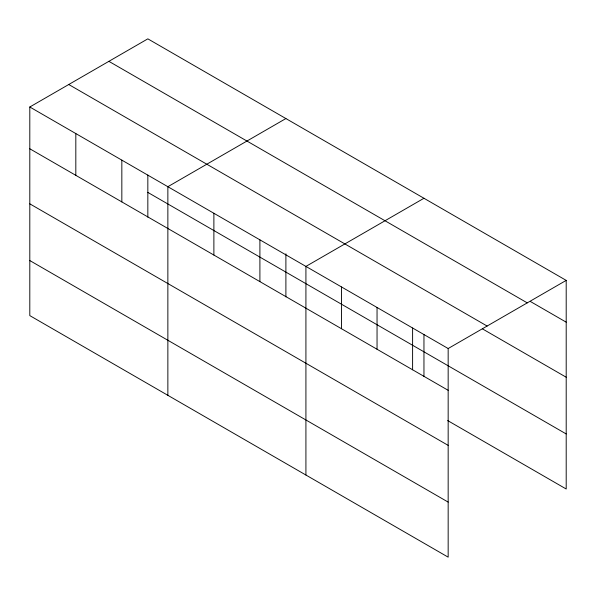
<?xml version="1.0" encoding="UTF-8"?>
<svg xmlns="http://www.w3.org/2000/svg" width="596" height="596" viewBox="0 0 596 596"><rect width="100%" height="100%" fill="white"/><g stroke="black" fill="none" stroke-linecap="round" stroke-linejoin="round"><path stroke-width="0.89" d="M29.8 106.997L448.162 348.533L448.162 557.156L29.8 315.612L29.8 106.997L147.838 38.844L566.2 280.388L566.2 489.003L447.663 420.567M285.894 118.552L167.863 186.704L167.863 395.319M423.957 198.267L305.919 266.412L305.919 475.027M448.162 348.533L566.2 280.388M530.641 301.636L566.2 322.168M108.882 61.336L527.251 302.872M68.749 84.505L487.118 326.049M482.432 328.865L566.2 377.223M147.838 192.411L566.2 433.948M29.8 148.776L448.162 390.313M29.8 203.832L448.162 445.368M29.8 260.556L448.162 502.1M423.957 334.445L423.957 376.605M412.603 328.001L412.603 369.781M377.045 307.469L377.045 349.256M341.478 286.944L341.478 328.724M285.894 253.821L285.894 296.89M259.901 239.838L259.901 281.625M213.882 213.271L213.882 255.051M147.838 175.023L147.838 217.182M121.837 160.13L121.837 201.917M75.819 133.564L75.819 175.343"/></g></svg>
